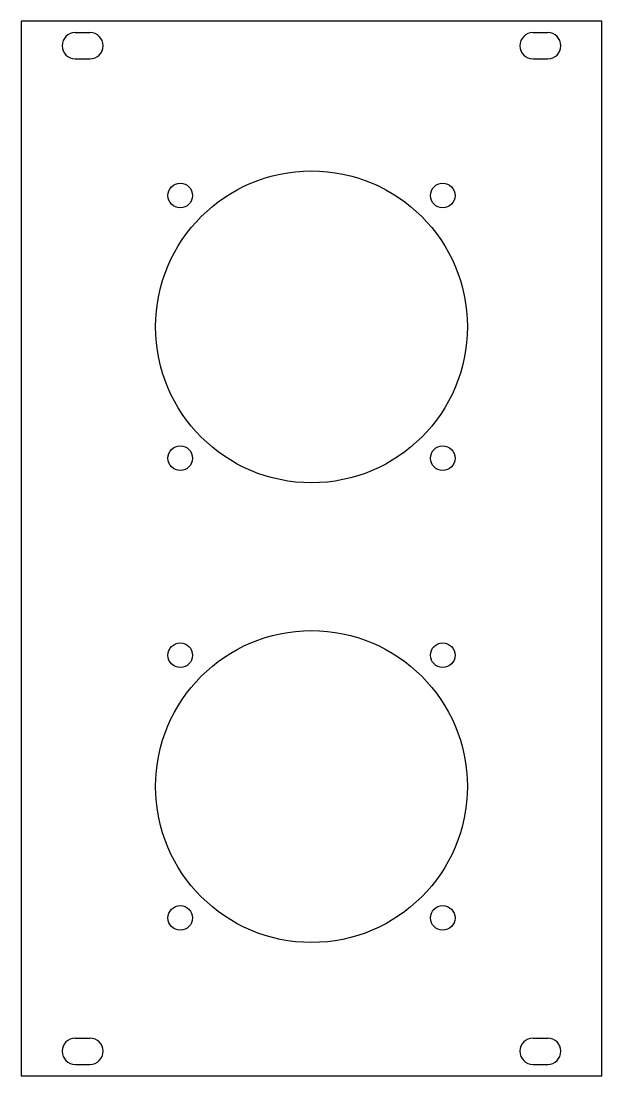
# Model space of a CAD drawing. Extents: x 0 to 71, y 0 to 128.
import ezdxf

# ---------------------------------------------------------------- set-up
doc = ezdxf.new("R2010")
doc.units = 0
doc.layers.add('Sketch', color=7, linetype='CONTINUOUS')

msp = doc.modelspace()

# ---------------------------------------------------------------- linework, layer by layer
at = {"layer": 'Sketch'}
for p, q in [((70.8, 128.5), (0, 128.5)), ((0, 128.5), (0, 0)), ((70.8, 0), (70.8, 128.5)), ((6.6, 127.1), (8.4, 127.1)), ((62.4, 127.1), (64.2, 127.1)), ((6.6, 123.9), (8.4, 123.9)), ((62.4, 123.9), (64.2, 123.9)), ((6.6, 4.6), (8.4, 4.6)), ((62.4, 4.6), (64.2, 4.6)), ((6.6, 1.4), (8.4, 1.4)), ((62.4, 1.4), (64.2, 1.4)), ((0, 0), (70.8, 0))]:
    msp.add_line(p, q, dxfattribs=at)
for centre, radius in [((35.4, 91.25), 19), ((19.4, 107.25), 1.5), ((51.4, 107.25), 1.5), ((19.4, 75.25), 1.5), ((51.4, 75.25), 1.5), ((35.4, 35.25), 19), ((19.4, 51.25), 1.5), ((51.4, 51.25), 1.5), ((19.4, 19.25), 1.5), ((51.4, 19.25), 1.5)]:
    msp.add_circle(centre, radius, dxfattribs=at)
for centre, start, end in [((6.6, 125.5), 90, -90), ((8.4, 125.5), -90, 90), ((62.4, 125.5), 90, -90), ((64.2, 125.5), -90, 90), ((6.6, 3), 90, -90), ((8.4, 3), -90, 90), ((62.4, 3), 90, -90), ((64.2, 3), -90, 90)]:
    msp.add_arc(centre, 1.6, start, end, dxfattribs=at)

doc.saveas('drawing.dxf')
